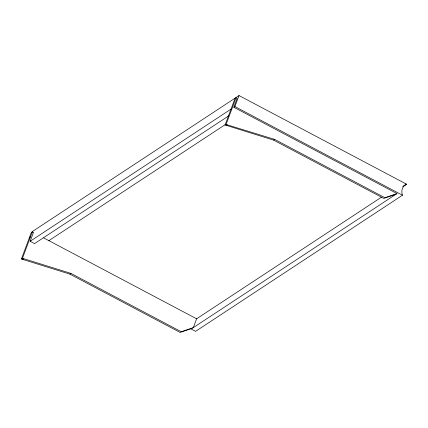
<?xml version="1.0" encoding="UTF-8"?>
<svg xmlns="http://www.w3.org/2000/svg" width="428" height="428" viewBox="0 0 428 428"><rect width="100%" height="100%" fill="white"/><g stroke="black" fill="none" stroke-linecap="round" stroke-linejoin="round"><path stroke-width="0.64" d="M395.921 194.291L383.814 198.421L273.567 140.095L225.075 124.981L234.94 98.59L236.021 97.884L237.123 98.467L233.832 107.262L397.002 193.584L192.252 328.313L180.14 332.444L69.892 274.118L21.4 258.999L31.265 232.613L32.346 231.901L33.448 232.484L30.158 241.28L34.566 243.612L228.793 115.811M29.602 238.423L30.286 236.593M31.822 232.479L32.111 231.703L239.022 95.556L406.6 184.211L402.695 186.779M21.4 258.999L22.475 258.293L32.346 231.901M225.075 124.981L226.15 124.27L236.021 97.884M233.832 107.262L234.908 106.551L239.022 95.556M381.353 197.249L196.618 318.807L193.328 327.602L181.221 331.732L70.968 273.406L22.475 258.293M405.947 183.869L405.658 184.645L403.123 186.303M30.158 241.28L231.077 109.07M48.883 240.648L225.246 124.602M22.502 259.582L23.583 258.876M226.177 125.564L227.252 124.853L274.642 139.389L384.895 197.715L397.002 193.584M69.892 274.118L70.968 273.406M273.567 140.095L274.642 139.389M406.6 184.211C402.283 185.757 400.779 191.225 402.491 195.205L195.58 331.352L190.273 328.544M234.908 106.551L402.491 195.205M226.15 124.27L227.252 124.853M43.661 237.888L196.618 318.807"/></g></svg>
